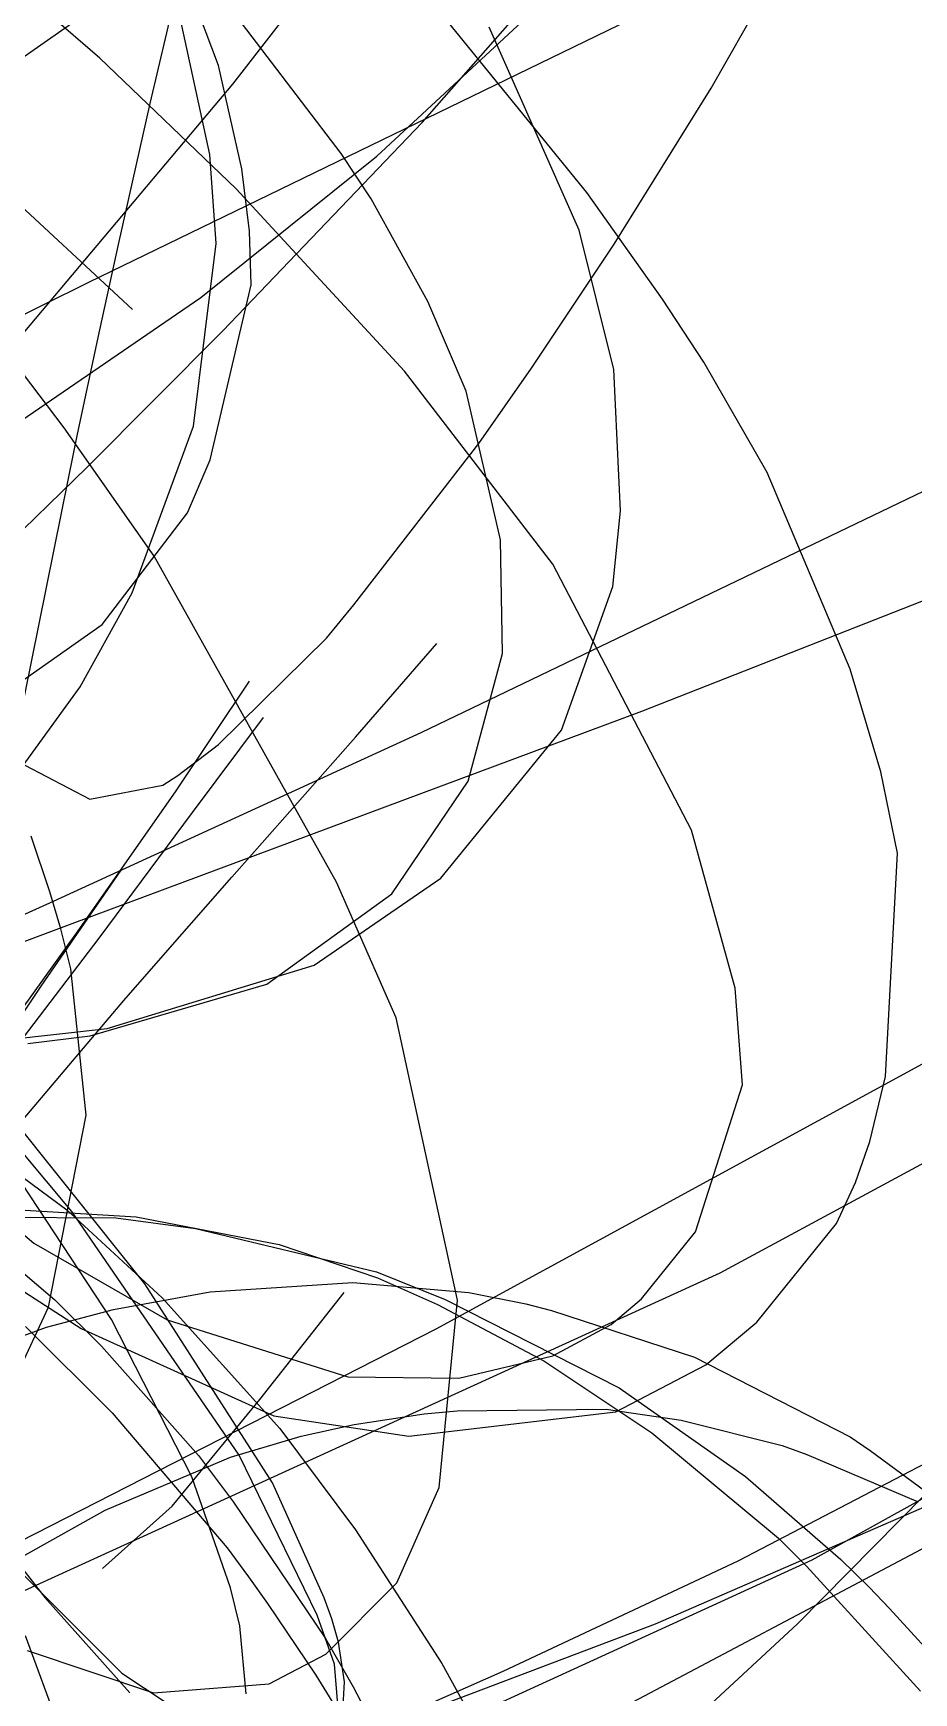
# Model space of a CAD drawing. Header units: metres. Extents: x -307 to 280, y -97 to 158.
# Drawn here: x 8.69 to 18.91, y 23.7 to 42.98 of the extents above; entities that cross this region are included whole.
import ezdxf

# ---------------------------------------------------------------- set-up
doc = ezdxf.new("R2010")
doc.units = ezdxf.units.M

msp = doc.modelspace()

# ---------------------------------------------------------------- linework, layer by layer
for p, q in [((9.459, 42.688, -1362.166), (5.783, 45.874, -1361.316)), ((10.734, 45.109, -1339.336), (10.041, 42.163, -1339.055)), ((13.203, 41.941, -1298.494), (15.914, 45.036, -1296.238)), ((8.094, 42.368, -1305.677), (11.505, 44.76, -1303.704)), ((10.738, 41.569, -1370.978), (10.028, 44.834, -1368.259)), ((9.333, 40.086, -1302.868), (17.414, 44.013, -1298.985)), ((10.837, 42.605, -1354.505), (10.315, 44.001, -1353.92)), ((9.838, 39.771, -1369.169), (5.74, 43.572, -1368.914)), ((12.261, 41.582, -1360.101), (10.634, 43.722, -1359.803)), ((15.113, 41.128, -1360.686), (13.104, 43.603, -1360.64)), ((16.555, 42.342, -1372.996), (17.255, 43.568, -1374.531)), ((11.004, 42.386, -1374.404), (11.803, 43.42, -1375.467)), ((12.676, 41.551, -1385.361), (14.57, 43.307, -1387.042)), ((15.025, 40.691, -1359.823), (13.98, 43.051, -1359.583)), ((11.043, 41.17, -1362.465), (9.459, 42.688, -1362.166)), ((11.109, 41.402, -1354.94), (10.837, 42.605, -1354.505)), ((8.367, 39.248, -1370.416), (11.004, 42.386, -1374.404)), ((15.431, 40.527, -1370.521), (16.555, 42.342, -1372.996)), ((10.041, 42.163, -1339.055), (9.673, 40.526, -1339.045)), ((10.89, 39.521, -1300.166), (13.203, 41.941, -1298.494)), ((10.633, 39.908, -1383.287), (12.676, 41.551, -1385.361)), ((10.811, 40.538, -1371.738), (10.738, 41.569, -1370.978)), ((12.61, 41.054, -1360.159), (12.261, 41.582, -1360.101)), ((11.196, 40.678, -1355.172), (11.109, 41.402, -1354.94)), ((12.995, 39.054, -1362.719), (11.043, 41.17, -1362.465)), ((15.992, 39.892, -1360.663), (15.113, 41.128, -1360.686)), ((13.266, 39.864, -1360.255), (12.61, 41.054, -1360.159)), ((9.048, 38.396, -1364.879), (7.292, 40.707, -1365.414)), ((11.217, 40.058, -1355.35), (11.196, 40.678, -1355.172)), ((15.425, 39.073, -1359.912), (15.025, 40.691, -1359.823)), ((9.673, 40.526, -1339.045), (9.437, 39.444, -1339.089)), ((10.546, 38.414, -1372.983), (10.811, 40.538, -1371.738)), ((14.473, 39.088, -1368.363), (15.431, 40.527, -1370.521)), ((2.156, 36.533, -1306.485), (9.333, 40.086, -1302.868)), ((7.853, 38.004, -1380.082), (10.633, 39.908, -1383.287)), ((10.741, 38.024, -1355.698), (11.217, 40.058, -1355.35)), ((13.712, 38.822, -1360.303), (13.266, 39.864, -1360.255)), ((16.471, 39.158, -1360.634), (15.992, 39.892, -1360.663)), ((9.315, 37.938, -1301.222), (10.89, 39.521, -1300.166)), ((9.437, 39.444, -1339.089), (9.195, 38.304, -1339.172)), ((17.207, 37.877, -1360.545), (16.471, 39.158, -1360.634)), ((14.717, 36.813, -1362.771), (12.995, 39.054, -1362.719)), ((13.86, 38.212, -1366.942), (14.473, 39.088, -1368.363)), ((15.504, 37.432, -1359.918), (15.425, 39.073, -1359.912)), ((14.111, 37.094, -1360.281), (13.712, 38.822, -1360.303)), ((10.09, 36.907, -1364.466), (9.048, 38.396, -1364.879)), ((9.834, 36.48, -1373.646), (10.546, 38.414, -1372.983)), ((9.195, 38.304, -1339.172), (9.096, 37.827, -1339.221)), ((12.408, 36.339, -1363.274), (13.86, 38.212, -1366.942)), ((15.75, 35.104, -1300.87), (23.696, 38.233, -1296.967)), ((10.477, 37.407, -1355.75), (10.741, 38.024, -1355.698)), ((13.191, 34.857, -1298.821), (19.956, 38.109, -1295.041)), ((5.875, 34.594, -1303.344), (9.315, 37.938, -1301.222)), ((9.096, 37.827, -1339.221), (8.409, 34.41, -1339.694)), ((18.17, 35.592, -1360.26), (17.207, 37.877, -1360.545)), ((9.489, 36.113, -1355.66), (10.477, 37.407, -1355.75)), ((15.416, 36.554, -1359.886), (15.504, 37.432, -1359.918)), ((14.134, 35.776, -1360.177), (14.111, 37.094, -1360.281)), ((12.206, 33.118, -1363.028), (10.09, 36.907, -1364.466)), ((16.328, 33.724, -1362.37), (14.717, 36.813, -1362.771)), ((9.231, 35.387, -1373.763), (9.834, 36.48, -1373.646)), ((14.821, 34.885, -1359.697), (15.416, 36.554, -1359.886)), ((12.09, 35.954, -1362.425), (12.408, 36.339, -1363.274)), ((8.022, 35.081, -1355.258), (9.489, 36.113, -1355.66)), ((10.838, 34.717, -1358.624), (12.09, 35.954, -1362.425)), ((12.427, 34.803, -1377.631), (13.371, 35.891, -1379.164)), ((13.736, 34.291, -1359.916), (14.134, 35.776, -1360.177)), ((18.526, 34.4, -1360.059), (18.17, 35.592, -1360.26)), ((8.438, 34.291, -1373.573), (9.231, 35.387, -1373.763)), ((10.346, 34.18, -1381.753), (11.196, 35.454, -1383.601)), ((9.138, 32.639, -1304.176), (15.75, 35.104, -1300.87)), ((10.537, 33.927, -1371.935), (11.362, 35.033, -1373.651)), ((8.922, 32.899, -1301.309), (13.191, 34.857, -1298.821)), ((10.366, 34.358, -1357.041), (10.838, 34.717, -1358.624)), ((10.993, 33.176, -1375.151), (12.427, 34.803, -1377.631)), ((13.419, 33.164, -1359.235), (14.821, 34.885, -1359.697)), ((8.588, 34.477, -1349.827), (9.343, 34.084, -1353.117)), ((10.191, 34.245, -1356.429), (10.366, 34.358, -1357.041)), ((18.72, 33.454, -1359.866), (18.526, 34.4, -1360.059)), ((9.2, 32.541, -1379.107), (10.346, 34.18, -1381.753)), ((9.343, 34.084, -1353.117), (10.191, 34.245, -1356.429)), ((12.85, 32.984, -1359.482), (13.736, 34.291, -1359.916)), ((9.453, 32.467, -1369.396), (10.537, 33.927, -1371.935)), ((8.88, 33.006, -1372.722), (8.663, 33.653, -1372.507)), ((16.835, 31.889, -1361.856), (16.328, 33.724, -1362.37)), ((18.582, 30.861, -1359.081), (18.72, 33.454, -1359.866)), ((8.78, 31.911, -1372.68), (9.708, 33.257, -1374.7)), ((10.689, 32.831, -1374.605), (10.993, 33.176, -1375.151)), ((11.949, 32.153, -1358.712), (13.419, 33.164, -1359.235)), ((9.006, 32.576, -1372.853), (8.88, 33.006, -1372.722)), ((11.398, 31.935, -1358.808), (12.85, 32.984, -1359.482)), ((12.901, 31.543, -1362.3), (12.206, 33.118, -1363.028)), ((1.302, 29.452, -1306.069), (8.922, 32.899, -1301.309)), ((10.304, 32.392, -1373.893), (10.689, 32.831, -1374.605)), ((16.661, 28.583, -1306.198), (24.58, 32.854, -1301.507)), ((3.276, 30.449, -1307.23), (9.138, 32.639, -1304.176)), ((9.137, 29.293, -1366.016), (6.422, 32.538, -1365.987)), ((8.415, 31.446, -1377.16), (9.2, 32.541, -1379.107)), ((8.574, 31.313, -1366.962), (9.453, 32.467, -1369.396)), ((9.123, 32.114, -1372.978), (9.006, 32.576, -1372.853)), ((9.739, 31.745, -1372.8), (10.304, 32.392, -1373.893)), ((9.302, 30.411, -1373.227), (9.123, 32.114, -1372.978)), ((9.547, 31.418, -1357.737), (11.949, 32.153, -1358.712)), ((7.546, 30.069, -1369.745), (8.78, 31.911, -1372.68)), ((9.348, 31.335, -1357.803), (11.398, 31.935, -1358.808)), ((16.919, 30.763, -1361.402), (16.835, 31.889, -1361.856)), ((8.174, 29.894, -1369.131), (9.739, 31.745, -1372.8)), ((13.614, 28.262, -1360.256), (12.901, 31.543, -1362.3)), ((8.37, 31.287, -1357.208), (9.547, 31.418, -1357.737)), ((8.625, 31.244, -1357.43), (9.348, 31.335, -1357.803)), ((13.364, 27.932, -1304.334), (19.094, 31.057, -1300.712)), ((18.4, 30.107, -1358.796), (18.582, 30.861, -1359.081)), ((9.983, 28.455, -1364.611), (8.094, 30.817, -1364.773)), ((16.375, 29.056, -1360.284), (16.919, 30.763, -1361.402)), ((9.597, 28.04, -1367.172), (7.957, 30.527, -1367.546)), ((7.766, 30.284, -1335.502), (9.078, 29.312, -1334.73)), ((8.865, 28.184, -1372.852), (9.302, 30.411, -1373.227)), ((7.212, 30.182, -1352.98), (8.695, 28.927, -1354.069)), ((18.234, 29.631, -1358.595), (18.4, 30.107, -1358.796)), ((18.013, 29.153, -1358.371), (18.234, 29.631, -1358.595)), ((8.527, 29.312, -1340.624), (9.882, 29.23, -1340.728)), ((9.078, 29.312, -1334.73), (10.184, 28.289, -1334.002)), ((16.871, 25.238, -1303.188), (24.926, 29.444, -1297.75)), ((8.001, 29.23, -1340.209), (9.646, 29.221, -1340.343)), ((11.076, 26.463, -1365.724), (9.137, 29.293, -1366.016)), ((9.646, 29.221, -1340.343), (10.569, 29.098, -1340.362)), ((9.882, 29.23, -1340.728), (11.543, 28.909, -1340.748)), ((17.087, 28.007, -1357.655), (18.013, 29.153, -1358.371)), ((8.07, 29.008, -1334.986), (8.938, 28.268, -1334.36)), ((8.695, 28.927, -1354.069), (10.243, 28.035, -1355.165)), ((10.569, 29.098, -1340.362), (12.671, 28.592, -1340.282)), ((15.749, 28.278, -1359.522), (16.375, 29.056, -1360.284)), ((11.543, 28.909, -1340.748), (12.682, 28.523, -1340.671)), ((7.238, 24.277, -1311.754), (16.661, 28.583, -1306.198)), ((12.671, 28.592, -1340.282), (13.469, 28.271, -1340.178)), ((8.468, 28.433, -1352.591), (9.244, 27.935, -1353.079)), ((9.617, 28.156, -1341.984), (10.742, 28.361, -1342.072)), ((11.463, 26.144, -1364.193), (9.983, 28.455, -1364.611)), ((10.742, 28.361, -1342.072), (12.396, 28.469, -1342.134)), ((11.318, 27.111, -1375.163), (12.295, 28.353, -1377.448)), ((12.396, 28.469, -1342.134), (13.745, 28.354, -1342.105)), ((12.682, 28.523, -1340.671), (13.379, 28.214, -1340.583)), ((13.745, 28.354, -1342.105), (14.406, 28.221, -1342.058)), ((17.728, 25.246, -1305.502), (23.315, 28.356, -1301.38)), ((8.4, 27.182, -1372.345), (8.865, 28.184, -1372.852)), ((8.842, 27.951, -1341.902), (9.617, 28.156, -1341.984)), ((8.938, 28.268, -1334.36), (9.48, 27.73, -1333.941)), ((10.184, 28.289, -1334.002), (11.55, 26.774, -1333.021)), ((13.379, 28.214, -1340.583), (14.615, 27.56, -1340.363)), ((13.399, 26.089, -1358.365), (13.614, 28.262, -1360.256)), ((13.469, 28.271, -1340.178), (15.488, 27.246, -1339.786)), ((14.406, 28.221, -1342.058), (14.705, 28.143, -1342.029)), ((14.705, 28.143, -1342.029), (16.363, 27.603, -1341.819)), ((15.396, 27.98, -1359.152), (15.749, 28.278, -1359.522)), ((7.637, 27.508, -1341.739), (8.842, 27.951, -1341.902)), ((8.598, 27.957, -1332.571), (9.605, 26.955, -1331.873)), ((10.528, 26.21, -1366.69), (9.597, 28.04, -1367.172)), ((10.243, 28.035, -1355.165), (12.34, 27.375, -1356.658)), ((14.72, 27.616, -1358.526), (15.396, 27.98, -1359.152)), ((15.909, 24.503, -1303.464), (24.2, 28.111, -1297.968)), ((16.494, 27.512, -1357.255), (17.087, 28.007, -1357.655)), ((8.53, 25.46, -1307.433), (13.364, 27.932, -1304.334)), ((9.244, 27.935, -1353.079), (11.48, 26.921, -1354.401)), ((17.559, 24.506, -1373.272), (20.938, 27.935, -1379.336)), ((9.48, 27.73, -1333.941), (10.604, 26.461, -1333.025)), ((13.628, 27.356, -1357.628), (14.72, 27.616, -1358.526)), ((16.363, 27.603, -1341.819), (18.17, 26.676, -1341.434)), ((12.34, 27.375, -1356.658), (13.628, 27.356, -1357.628)), ((14.615, 27.56, -1340.363), (15.868, 26.724, -1340.034)), ((15.449, 26.965, -1356.619), (16.494, 27.512, -1357.255)), ((15.488, 27.246, -1339.786), (16.954, 26.215, -1339.323)), ((10.301, 25.87, -1372.401), (11.318, 27.111, -1375.163)), ((13.608, 26.977, -1345.747), (15.338, 26.997, -1345.503)), ((15.338, 26.997, -1345.503), (16.209, 26.869, -1345.306)), ((9.605, 26.955, -1331.873), (10.939, 25.389, -1330.93)), ((11.48, 26.921, -1354.401), (13.047, 26.685, -1355.272)), ((11.798, 26.683, -1345.863), (12.414, 26.819, -1345.842)), ((12.414, 26.819, -1345.842), (13.225, 26.945, -1345.787)), ((13.047, 26.685, -1355.272), (15.449, 26.965, -1356.619)), ((13.225, 26.945, -1345.787), (13.608, 26.977, -1345.747)), ((16.209, 26.869, -1345.306), (17.381, 26.575, -1344.974)), ((10.979, 26.44, -1345.862), (11.798, 26.683, -1345.863)), ((11.55, 26.774, -1333.021), (12.428, 25.598, -1332.336)), ((15.868, 26.724, -1340.034), (17.338, 25.501, -1339.501)), ((18.17, 26.676, -1341.434), (18.402, 26.517, -1341.365)), ((9.523, 25.826, -1345.778), (10.979, 26.44, -1345.862)), ((10.604, 26.461, -1333.025), (11.011, 25.918, -1332.67)), ((11.985, 24.607, -1365.235), (11.076, 26.463, -1365.724)), ((17.381, 26.575, -1344.974), (17.667, 26.472, -1344.876)), ((17.667, 26.472, -1344.876), (18.96, 25.923, -1344.387)), ((18.402, 26.517, -1341.365), (19.378, 25.797, -1341.054)), ((10.977, 24.923, -1366.186), (10.528, 26.21, -1366.69)), ((12.065, 24.806, -1363.753), (11.463, 26.144, -1364.193)), ((12.909, 24.979, -1357.068), (13.399, 26.089, -1358.365)), ((16.954, 26.215, -1339.323), (18.062, 25.252, -1338.857)), ((9.491, 25.149, -1369.485), (10.301, 25.87, -1372.401)), ((11.011, 25.918, -1332.67), (12.08, 24.336, -1331.707)), ((14.239, 22.852, -1307.927), (19.948, 25.874, -1303.936)), ((8.103, 25.029, -1345.618), (9.523, 25.826, -1345.778)), ((12.428, 25.598, -1332.336), (13.432, 24.045, -1331.52)), ((17.338, 25.501, -1339.501), (17.663, 25.176, -1339.349)), ((8.32, 25.33, -1359.023), (9.714, 23.932, -1360.157)), ((8.421, 25.329, -1360.076), (8.821, 24.81, -1360.442)), ((10.939, 25.389, -1330.93), (11.187, 25.049, -1330.756)), ((18.062, 25.252, -1338.857), (18.389, 24.929, -1338.695)), ((10.559, 21.967, -1310.108), (17.728, 25.246, -1305.502)), ((14.143, 23.953, -1304.925), (16.871, 25.238, -1303.188)), ((17.663, 25.176, -1339.349), (18.988, 23.722, -1338.653)), ((11.087, 24.481, -1365.975), (10.977, 24.923, -1366.186)), ((11.187, 25.049, -1330.756), (11.405, 24.74, -1330.605)), ((12.084, 24.152, -1355.655), (12.909, 24.979, -1357.068)), ((18.389, 24.929, -1338.695), (18.627, 24.681, -1338.569)), ((8.821, 24.81, -1360.442), (9.808, 23.703, -1361.353)), ((11.405, 24.74, -1330.605), (11.966, 23.91, -1330.223)), ((12.152, 24.563, -1363.654), (12.065, 24.806, -1363.753)), ((18.627, 24.681, -1338.569), (19.345, 23.893, -1338.167)), ((10.254, 22.366, -1307.022), (15.909, 24.503, -1303.464)), ((11.16, 23.692, -1365.489), (11.087, 24.481, -1365.975)), ((12.183, 24.037, -1365.012), (11.985, 24.607, -1365.235)), ((12.231, 24.292, -1363.53), (12.152, 24.563, -1363.654)), ((16.223, 23.269, -1370.95), (17.559, 24.506, -1373.272)), ((8.594, 24.37, -1347.278), (9.787, 21.122, -1350.051)), ((12.08, 24.336, -1331.707), (12.401, 23.773, -1331.405)), ((12.301, 23.832, -1363.261), (12.231, 24.292, -1363.53)), ((8.617, 24.196, -1351.692), (10.084, 23.704, -1353.182)), ((11.427, 23.807, -1354.738), (12.084, 24.152, -1355.655)), ((9.714, 23.932, -1360.157), (10.505, 23.408, -1360.842)), ((10.595, 22.39, -1307.103), (14.143, 23.953, -1304.925)), ((11.966, 23.91, -1330.223), (12.494, 23.058, -1329.882)), ((12.257, 23.163, -1364.433), (12.183, 24.037, -1365.012)), ((13.432, 24.045, -1331.52), (14.009, 22.991, -1331.037)), ((10.084, 23.704, -1353.182), (11.427, 23.807, -1354.738)), ((12.283, 23.481, -1362.989), (12.301, 23.832, -1363.261)), ((12.401, 23.773, -1331.405), (12.877, 22.868, -1330.954))]:
    msp.add_line(p, q)

doc.saveas('drawing.dxf')
